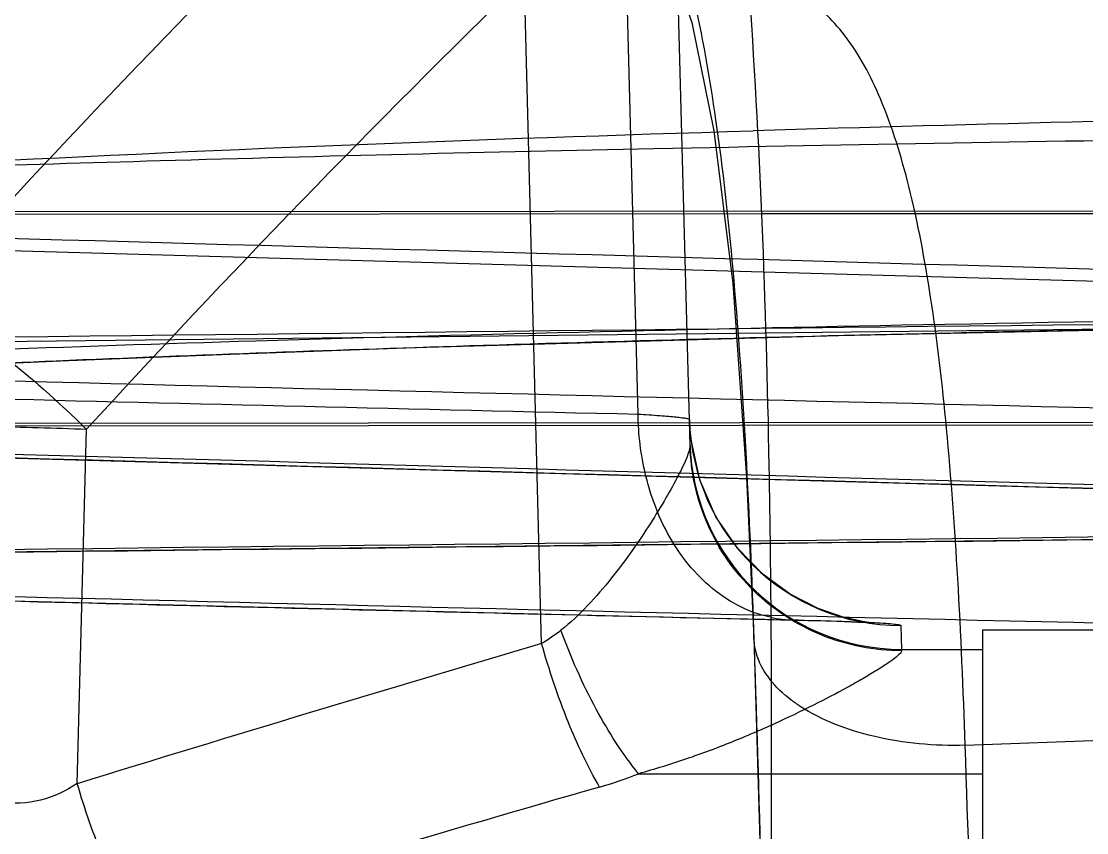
# Model space of a CAD drawing. Header units: millimetres. Extents: x 29875 to 31218, y -21313 to -20364.
# Drawn here: x 30563.753 to 30566.321, y -21048.093 to -21046.137 of the extents above; entities that cross this region are included whole.
import ezdxf

# ---------------------------------------------------------------- set-up
doc = ezdxf.new("R2010")
doc.units = ezdxf.units.MM
doc.header["$LTSCALE"] = 8
doc.layers.add('Cav-cor', color=30, linetype='Continuous')
doc.layers.add('WT', color=4, linetype='Continuous')

# ---------------------------------------------------------------- blocks, each defined once
blk = doc.blocks.new('20160903.150408')
at = {"layer": 'Cav-cor', "color": 241}
for p, q in [((-62.5804, 24.1494), (-62.6641, 27.3465)), ((-62.4552, 24.0739), (-62.5408, 27.3451)), ((-62.8129, 23.5962), (-62.8549, 25.2011)), ((-59.1806, 24.6403), (-65.678, 24.6358)), ((-64.1758, 24.6314), (-62.2824, 24.6327)), ((-62.2824, 24.6327), (-59.217, 24.6348)), ((-64.6737, 24.5603), (-62.2787, 24.4926)), ((-62.2787, 24.4926), (-60.4894, 24.442)), ((-64.7638, 24.317), (-62.2748, 24.3451)), ((-62.2748, 24.3451), (-60.4895, 24.3656)), ((-62.0971, 24.3389), (-60.8841, 24.3642)), ((-63.1176, 24.3098), (-62.0971, 24.3389)), ((-59.1673, 24.1305), (-65.8251, 24.1259)), ((-64.2305, 24.1214), (-58.4278, 24.1256)), ((-62.4536, 24.0911), (-62.4568, 24.1364)), ((-63.9322, 23.2585), (-63.9098, 24.1127)), ((-66.7356, 23.7874), (-59.5039, 23.8695)), ((-62.2137, 23.7153), (-62.2798, 23.7635)), ((-64.9378, 23.72), (-62.171, 23.652)), ((-62.1937, 23.6528), (-62.2055, 23.6529)), ((-62.3017, 23.6103), (-62.3012, 23.6285)), ((-61.947, 23.6398), (-61.9455, 23.5823)), ((-61.75, 23.6294), (-58.396, 23.6327)), ((-61.75, 23.6294), (-61.75, 20.9061)), ((-62.3016, 23.6102), (-62.3017, 23.6103)), ((-61.9455, 23.5823), (-61.75, 23.5823)), ((-61.792, 23.3509), (-60.6826, 23.3916)), ((-62.2586, 21.2101), (-62.2586, 23.3591)), ((-62.5793, 23.2825), (-61.75, 23.2825))]:
    blk.add_line(p, q, dxfattribs=at)
for points in [[(-62.5034, 25.2502), (-62.5117, 25.2583), (-62.5013, 25.2367), (-62.4513, 25.0936), (-62.3975, 24.8325), (-62.3524, 24.4642), (-62.3188, 23.9964), (-62.3017, 23.6103)], [(-67.0684, 24.0095), (-67.0671, 24.0099), (-67.0463, 24.0163), (-67.0056, 24.0266), (-66.9467, 24.0394), (-66.87, 24.0537), (-66.7755, 24.0691), (-66.6629, 24.0853), (-66.5314, 24.102), (-66.3804, 24.1193), (-66.2088, 24.1368), (-66.0157, 24.1546), (-65.8002, 24.1726), (-65.5612, 24.1906), (-65.2976, 24.2085), (-65.0085, 24.2262), (-64.6924, 24.2437), (-64.3478, 24.261), (-63.9727, 24.2778), (-63.5639, 24.2941), (-63.1176, 24.3098)], [(-66.404, 24.1177), (-66.3943, 24.1161), (-66.3513, 24.1107), (-66.3131, 24.1077), (-66.2713, 24.1055), (-66.2213, 24.1036), (-59.538, 23.9154)], [(-62.3928, 23.9021), (-62.4317, 23.9913), (-62.4536, 24.0911)], [(-62.2798, 23.7635), (-62.3408, 23.8258), (-62.3928, 23.9021)], [(-62.0199, 23.6463), (-62.0167, 23.646), (-62.0184, 23.6462), (-62.0385, 23.6491), (-62.084, 23.6592), (-62.1464, 23.6808), (-62.2137, 23.7153)], [(-62.171, 23.652), (-62.1223, 23.6507), (-62.0817, 23.6493), (-62.05, 23.648), (-62.0281, 23.6468), (-62.0199, 23.6463)], [(-62.3016, 23.6102), (-62.281, 22.9304), (-62.2643, 22.0321), (-62.2587, 21.2192)]]:
    blk.add_lwpolyline(points, dxfattribs=at)
for centre, radius, start, end in [((-44.1517, 6.1768), 27.1926, 134.61022, 137.85241), ((-43.9368, 5.81), 27.0908, 134.29253, 137.49881), ((-58.0862, -116.6553), 141.5505, 91.043297, 91.70704), ((-42.0073, 863.4661), 839.5269, 268.3718075, 268.7096472), ((-44.003, 830.2382), 806.3029, 268.565566, 268.6797801), ((-61.947, 24.1498), 0.5099, 181.5055, 270.0061), ((-61.9455, 24.0923), 0.51, 181.5043, 270.0046), ((-42.3871, 862.8297), 839.4005, 268.3711249, 268.7090155), ((-43.8231, 820.6042), 797.1631, 268.4921418, 268.679498), ((-62.1981, 23.9493), 0.2965, 257.6613, 268.5747), ((-135.9162, 21.1253), 73.6575, 0.072351, 1.947505), ((-104.2274, 23.3609), 41.9688, 359.99757, 0.34303), ((-35.9392, -67.5181), 94.9947, 106.433156, 107.138336), ((-62.0908, 23.6439), 0.2179, 214.9265, 217.9234), ((-132.2204, 20.8815), 70.4717, 0.049647, 2.00809), ((-62.952, 24.2175), 1.0066, 286.075, 291.7307), ((-35.7224, -70.3035), 97.3584, 106.070537, 106.757267)]:
    blk.add_arc(centre, radius, start, end, dxfattribs=at)
for points, knots in [([(-62.3012, 23.6285), (-62.3066, 23.7808), (-62.3191, 24.0708), (-62.3473, 24.4813), (-62.3866, 24.8408), (-62.4391, 25.1438), (-62.5078, 25.3859), (-62.5945, 25.566), (-62.6959, 25.6666), (-62.7871, 25.7003), (-62.8333, 25.7036), (-62.8563, 25.7025)], [0, 0, 0, 0, 0.201098, 0.382874, 0.542582, 0.678034, 0.788065, 0.873556, 0.939733, 0.969592, 1, 1, 1, 1]), ([(-61.5054, 25.2236), (-61.4733, 25.2248), (-61.4069, 25.2153), (-61.3178, 25.1583), (-61.245, 25.0641), (-61.1848, 24.9359), (-61.1355, 24.7736), (-61.079, 24.4934), (-61.0564, 24.2647), (-61.0444, 24.1023)], [0, 0, 0, 0, 0.073703, 0.149217, 0.237013, 0.343868, 0.473112, 0.62585, 1, 1, 1, 1]), ([(-61.792, 23.3509), (-61.7965, 23.4849), (-61.8074, 23.7398), (-61.8331, 24.1004), (-61.8696, 24.4162), (-61.9193, 24.6829), (-61.9847, 24.8973), (-62.0688, 25.0588), (-62.1799, 25.166), (-62.2719, 25.1911), (-62.3155, 25.1929)], [0, 0, 0, 0, 0.198334, 0.377378, 0.534671, 0.668449, 0.77813, 0.865275, 0.935433, 1, 1, 1, 1]), ([(-62.2593, 23.6122), (-62.2602, 23.7496), (-62.2663, 24.2783), (-62.2861, 24.807), (-62.314, 25.1974)], [0, 0, 0, 0, 0.259801, 1, 1, 1, 1]), ([(-52.3096, 24.8586), (-53.5925, 24.8579), (-56.0422, 24.8559), (-59.4532, 24.837), (-61.9779, 24.8035), (-63.6787, 24.7629), (-64.7136, 24.7291), (-65.6057, 24.6904), (-66.3686, 24.6479), (-67.0108, 24.6022), (-67.4713, 24.5599), (-67.7803, 24.5238), (-67.9682, 24.498), (-68.1268, 24.4719), (-68.2563, 24.4459), (-68.3567, 24.4197), (-68.4219, 24.3969), (-68.4586, 24.3768), (-68.4793, 24.3618), (-68.4892, 24.3446), (-68.4878, 24.3351)], [0, 0, 0, 0, 0.237167, 0.452845, 0.630556, 0.703913, 0.767354, 0.821971, 0.868961, 0.908615, 0.940974, 0.954442, 0.966121, 0.976022, 0.984158, 0.990536, 0.995187, 0.996891, 0.998214, 1, 1, 1, 1]), ([(-65.6777, 24.653), (-65.4688, 24.6726), (-65.005, 24.7094), (-63.8803, 24.7775), (-62.964, 24.8125), (-62.3029, 24.8323)], [0, 0, 0, 0, 0.186182, 0.412966, 1, 1, 1, 1]), ([(-52.2832, 24.4273), (-53.1773, 24.4267), (-54.9293, 24.4253), (-57.4508, 24.4169), (-59.7427, 24.3984), (-61.7302, 24.3702), (-63.3979, 24.3316), (-64.7645, 24.2824), (-65.8631, 24.2253), (-66.6254, 24.1701), (-67.1185, 24.121), (-67.402, 24.0861), (-67.6024, 24.055), (-67.7339, 24.029), (-67.8114, 24.0108), (-67.8746, 23.9926), (-67.9238, 23.9747), (-67.9585, 23.9566), (-67.9812, 23.9389), (-67.9886, 23.9154), (-67.9737, 23.8943), (-67.9467, 23.8773), (-67.9055, 23.8597), (-67.8495, 23.8425), (-67.7782, 23.8253), (-67.6915, 23.8083), (-67.546, 23.7847), (-67.3303, 23.7572), (-67.0371, 23.727), (-66.7058, 23.6982), (-66.3472, 23.6711), (-65.9712, 23.6454), (-65.7159, 23.6293), (-65.587, 23.6214)], [0, 0, 0, 0, 0.147494, 0.289001, 0.415963, 0.525575, 0.616906, 0.691132, 0.751154, 0.798367, 0.817198, 0.832892, 0.845485, 0.850627, 0.855003, 0.858617, 0.861477, 0.863609, 0.865083, 0.866127, 0.86728, 0.868989, 0.871418, 0.874628, 0.87865, 0.883504, 0.889202, 0.902954, 0.919364, 0.937837, 0.957799, 0.978699, 1, 1, 1, 1]), ([(-64.3128, 24.4242), (-64.2824, 24.4091), (-64.2173, 24.3697), (-64.0794, 24.2697), (-63.977, 24.1789), (-63.9098, 24.1124)], [0, 0, 0, 0, 0.199502, 0.445248, 1, 1, 1, 1]), ([(-67.083, 23.8151), (-67.1213, 23.8226), (-67.1744, 23.834), (-67.2385, 23.853), (-67.2737, 23.8661), (-67.3005, 23.8793), (-67.319, 23.8926), (-67.33, 23.907), (-67.3306, 23.9234), (-67.3206, 23.9381), (-67.2936, 23.959), (-67.2371, 23.9825), (-67.1453, 24.0091), (-67.0206, 24.0358), (-66.8633, 24.0627), (-66.6734, 24.0892), (-66.4509, 24.1155), (-66.0891, 24.1519), (-65.5549, 24.1945), (-64.8136, 24.24), (-63.9321, 24.282), (-62.8939, 24.3191), (-61.6793, 24.3505), (-60.2765, 24.3757), (-58.6848, 24.3951), (-56.2506, 24.4136), (-54.3477, 24.4167), (-53.0369, 24.4179)], [0, 0, 0, 0, 0.008015, 0.011144, 0.013707, 0.015726, 0.017246, 0.018366, 0.019306, 0.020398, 0.02187, 0.026275, 0.032808, 0.041522, 0.052436, 0.065556, 0.080885, 0.098429, 0.14019, 0.190893, 0.25087, 0.321354, 0.404147, 0.500297, 0.60937, 0.730916, 1, 1, 1, 1]), ([(-62.5495, 23.9569), (-62.5544, 23.9722), (-62.572, 24.0349), (-62.5799, 24.1003), (-62.5804, 24.1494)], [0, 0, 0, 0, 0.246769, 1, 1, 1, 1]), ([(-62.5804, 24.1494), (-62.5628, 24.1483), (-62.5381, 24.1467), (-62.5076, 24.1442), (-62.4899, 24.1426), (-62.4763, 24.141), (-62.4658, 24.1395), (-62.4606, 24.1382), (-62.4568, 24.1372), (-62.4568, 24.1364)], [0, 0, 0, 0, 0.423719, 0.594882, 0.73706, 0.849174, 0.930388, 0.980305, 1, 1, 1, 1]), ([(-63.9098, 24.1124), (-63.9484, 24.1138), (-64.0261, 24.1163), (-64.1413, 24.119), (-64.2515, 24.1208), (-64.351, 24.1214), (-64.4248, 24.121), (-64.4745, 24.12), (-64.5038, 24.1191), (-64.5264, 24.1179), (-64.5441, 24.1166), (-64.5527, 24.1149), (-64.5593, 24.1138), (-64.5593, 24.1124)], [0, 0, 0, 0, 0.178153, 0.358642, 0.531182, 0.686895, 0.817642, 0.871356, 0.916379, 0.952088, 0.977989, 0.993893, 1, 1, 1, 1]), ([(-62.4552, 24.0739), (-62.4551, 24.07), (-62.4572, 24.0605), (-62.4659, 24.0363), (-62.4848, 23.9977), (-62.5145, 23.9443), (-62.5516, 23.8837), (-62.5949, 23.8191), (-62.6621, 23.7292), (-62.7208, 23.665), (-62.7663, 23.6282)], [0, 0, 0, 0, 0.021035, 0.052418, 0.140971, 0.255197, 0.386305, 0.529104, 0.680149, 1, 1, 1, 1]), ([(-61.9453, 23.5791), (-62.0106, 23.579), (-62.1423, 23.6045), (-62.3101, 23.7139), (-62.4244, 23.8781), (-62.4535, 24.0089), (-62.4552, 24.0739)], [0, 0, 0, 0, 0.250395, 0.500554, 0.75039, 1, 1, 1, 1]), ([(-62.3405, 23.6885), (-62.389, 23.7139), (-62.4782, 23.7935), (-62.5307, 23.8991), (-62.5495, 23.9569)], [0, 0, 0, 0, 0.473871, 1, 1, 1, 1]), ([(-62.1937, 23.6528), (-62.1586, 23.652), (-62.1094, 23.6507), (-62.0484, 23.6485), (-62.0133, 23.6469), (-61.9855, 23.6453), (-61.9659, 23.6437), (-61.9537, 23.6422), (-61.9488, 23.6411), (-61.947, 23.6403), (-61.947, 23.6398)], [0, 0, 0, 0, 0.42548, 0.597154, 0.739589, 0.851696, 0.932606, 0.981805, 0.994554, 1, 1, 1, 1]), ([(-62.5793, 23.2824), (-62.6184, 23.3306), (-62.6891, 23.4425), (-62.7427, 23.563), (-62.7663, 23.6282)], [0, 0, 0, 0, 0.472183, 1, 1, 1, 1]), ([(-63.9322, 23.2585), (-63.9594, 23.2409), (-64.0194, 23.2124), (-64.12, 23.2078), (-64.2117, 23.2453), (-64.285, 23.3064), (-64.3437, 23.3783), (-64.4069, 23.4815), (-64.4424, 23.5647), (-64.4622, 23.621)], [0, 0, 0, 0, 0.129526, 0.260955, 0.390606, 0.516525, 0.639625, 0.760944, 1, 1, 1, 1]), ([(-62.2694, 23.5192), (-62.2743, 23.5262), (-62.2913, 23.5539), (-62.3007, 23.5864), (-62.3016, 23.6102)], [0, 0, 0, 0, 0.264658, 1, 1, 1, 1]), ([(-62.6732, 23.2503), (-62.7026, 23.3005), (-62.7552, 23.414), (-62.795, 23.5322), (-62.8129, 23.5962)], [0, 0, 0, 0, 0.466952, 1, 1, 1, 1]), ([(-61.9453, 23.579), (-61.9452, 23.5762), (-61.9516, 23.5693), (-61.9634, 23.5592), (-61.9832, 23.5454), (-62.0089, 23.5291), (-62.0402, 23.5105), (-62.09, 23.4825), (-62.1607, 23.4456), (-62.2537, 23.4011), (-62.3557, 23.3572), (-62.4648, 23.3165), (-62.5405, 23.2931), (-62.5793, 23.2825)], [0, 0, 0, 0, 0.011792, 0.035039, 0.069221, 0.11307, 0.165089, 0.223753, 0.356565, 0.504487, 0.662843, 0.828789, 1, 1, 1, 1]), ([(-62.1897, 23.4448), (-62.197, 23.4496), (-62.2238, 23.4684), (-62.248, 23.4911), (-62.2627, 23.51)], [0, 0, 0, 0, 0.267397, 1, 1, 1, 1]), ([(-61.792, 23.3509), (-61.8659, 23.349), (-62.0042, 23.3613), (-62.1364, 23.4099), (-62.1897, 23.4448)], [0, 0, 0, 0, 0.536907, 1, 1, 1, 1]), ([(-62.2896, 21.2238), (-62.2856, 21.4115), (-62.2704, 22.1232), (-62.2586, 22.835), (-62.2586, 23.3592)], [0, 0, 0, 0, 0.263665, 1, 1, 1, 1]), ([(-63.7926, 22.9205), (-63.8952, 22.8896), (-64.1113, 22.8611), (-64.421, 22.9273), (-64.6771, 23.0764), (-64.8085, 23.2116), (-64.8618, 23.2825)], [0, 0, 0, 0, 0.26842, 0.533832, 0.778075, 1, 1, 1, 1]), ([(-63.7926, 22.9205), (-63.8216, 22.9699), (-63.8739, 23.0808), (-63.914, 23.1963), (-63.9322, 23.2585)], [0, 0, 0, 0, 0.469098, 1, 1, 1, 1])]:
    blk.add_open_spline(points, degree=3, knots=knots, dxfattribs=at)
for points in [[(-59.416, 24.4404), (-61.12, 24.4883), (-62.824, 24.5371), (-64.528, 24.5847)], [(-60.066, 24.3813), (-62.2196, 24.3561), (-64.3732, 24.3314), (-66.5268, 24.3076)], [(-66.1773, 24.1027), (-63.9647, 24.0415), (-61.7521, 23.9777), (-59.5396, 23.9158)], [(-59.188, 23.914), (-61.0898, 23.9671), (-62.9916, 24.0217), (-64.8935, 24.0749)], [(-59.8614, 23.8714), (-62.187, 23.8442), (-64.5126, 23.8177), (-66.8383, 23.7921)], [(-66.7544, 23.7874), (-64.3395, 23.8138), (-61.9247, 23.8414), (-59.5098, 23.8696)], [(-62.2615, 23.6596), (-62.2889, 23.6656), (-62.3157, 23.6755), (-62.3405, 23.6885)], [(-62.7663, 23.6282), (-62.781, 23.6164), (-62.7965, 23.6055), (-62.8129, 23.5962)]]:
    blk.add_open_spline(points, degree=3, dxfattribs=at)

msp = doc.modelspace()

# ---------------------------------------------------------------- block references
at = {"layer": 'WT'}
msp.add_blockref('20160903.150408', (30627.8198, -21071.2329), dxfattribs=at)

doc.saveas('drawing.dxf')
